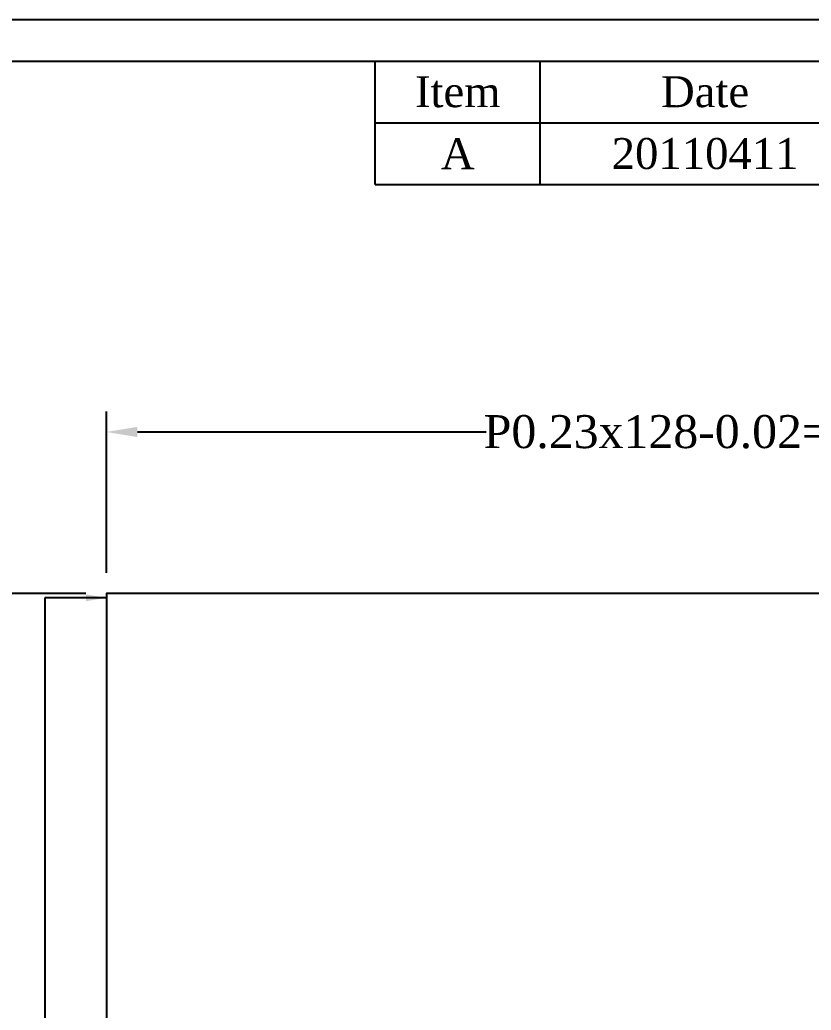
# Model space of a CAD drawing. Header units: millimetres. Extents: x -1 to 120, y 0 to 80.
# Drawn here: x 82.38 to 101.57, y 55.97 to 80 of the extents above; entities that cross this region are included whole.
import ezdxf

# ---------------------------------------------------------------- set-up
doc = ezdxf.new("R2010")
doc.units = ezdxf.units.MM
doc.header["$MEASUREMENT"] = 0
for name, color, linetype in [('Dimension', 7, 'Continuous'), ('Frame', 7, 'Continuous'), ('Index', 7, 'Continuous')]:
    doc.layers.add(name, color=color, linetype=linetype)
doc.styles.get("Standard").update_dxf_attribs({"font": 'TIMES.TTF'})
doc.dimstyles.get("Standard").update_dxf_attribs({"dimtxt": 0.8, "dimasz": 0.75, "dimexe": 0.5, "dimexo": 0.5, "dimgap": 0.1, "dimtad": 0, "dimdec": 3, "dimdsep": 46, "dimtxsty": 'Standard', "dimcen": 0.09, "dimadec": 0, "dimazin": 2, "dimtfac": 1, "dimtdec": 3, "dimtmove": 0, "dimatfit": 3, "dimfxl": 0, "dimtolj": 1, "dimarcsym": 0})

# ---------------------------------------------------------------- blocks, each defined once
blk = doc.blocks.new('*D30')
at = {"layer": 'Defpoints', "color": 0}
for p in [(84.48, 70), (84.48, 66.08), (113.9, 66.08)]:
    blk.add_point(p, dxfattribs=at)
at = {"layer": 'Dimension', "color": 0, "lineweight": -2}
for p, q in [((84.48, 66.58), (84.48, 70.5)), ((113.9, 66.58), (113.9, 70.5)), ((85.23, 70), (93.689, 70)), ((113.15, 70), (104.691, 70))]:
    blk.add_line(p, q, dxfattribs=at)
at = {"layer": 'Dimension', "color": 0}
for points in [[(85.23, 70.125), (85.23, 69.875), (84.48, 70)], [(113.15, 70.125), (113.15, 69.875), (113.9, 70)]]:
    blk.add_solid(points, dxfattribs=at)
at = {"layer": 'Dimension', "color": 0, "insert": (99.19, 70), "char_height": 0.8, "attachment_point": 5}
blk.add_mtext('\\A1;P0.23x128-0.02=29.42', dxfattribs=at)
blk = doc.blocks.new('*D31')
at = {"layer": 'Defpoints', "color": 0}
for p in [(84.48, 66.08), (79.98, 51.38), (84.48, 51.38)]:
    blk.add_point(p, dxfattribs=at)
at = {"layer": 'Dimension', "color": 0, "lineweight": -2}
for p, q in [((83.98, 66.08), (79.48, 66.08)), ((79.98, 65.33), (79.98, 63.639)), ((79.98, 52.13), (79.98, 53.821)), ((83.98, 51.38), (79.48, 51.38))]:
    blk.add_line(p, q, dxfattribs=at)
at = {"layer": 'Dimension', "color": 0}
for points in [[(79.855, 65.33), (80.105, 65.33), (79.98, 66.08)], [(79.855, 52.13), (80.105, 52.13), (79.98, 51.38)]]:
    blk.add_solid(points, dxfattribs=at)
at = {"layer": 'Dimension', "color": 0, "insert": (79.98, 58.73), "char_height": 0.8, "attachment_point": 5, "rotation": 90}
blk.add_mtext('\\A1;P0.23x64-0.02=14.7', dxfattribs=at)

msp = doc.modelspace()

# ---------------------------------------------------------------- linework, layer by layer
at = {"color": 5}
msp.add_lwpolyline([(84.48, 51.38), (113.9, 51.38), (113.9, 66.08), (84.48, 66.08)], close=True, dxfattribs=at)
at = {"layer": 'Frame'}
for p, q in [((91, 76), (91, 79)), ((95, 76), (95, 79)), ((91, 77.5), (119, 77.5)), ((91, 76), (119, 76))]:
    msp.add_line(p, q, dxfattribs=at)
for points in [[(120, 80), (0, 80), (0, 0), (120, 0)], [(119, 1), (1, 1), (1, 79), (119, 79)]]:
    msp.add_lwpolyline(points, close=True, dxfattribs=at)

# ---------------------------------------------------------------- texts
at = {"layer": 'Frame', "char_height": 0.75, "attachment_point": 5}
for s, insert in [('{\\fTimes New Roman|b0|i0|c0|p18;Item}', (93, 78.25)), ('{\\fTimes New Roman|b0|i0|c0|p18;Date}', (99, 78.25)), ('20110411', (99, 76.75)), ('A', (93, 76.75))]:
    msp.add_mtext(s, dxfattribs=dict(at, insert=insert))

# ---------------------------------------------------------------- dimensions: what is measured, and where the dimension line sits
at = {"layer": 'Dimension'}
dim = msp.add_linear_dim(base=(84.48, 70), p1=(113.9, 66.08), p2=(84.48, 66.08), text='P0.23x128-0.02=<>', dimstyle='Standard', override={"dimtxt": 0.8}, dxfattribs=at)
dim.commit()
dim.dimension.update_dxf_attribs({"geometry": '*D30', "text_midpoint": (99.19, 70)})
dim = msp.add_linear_dim(base=(79.98, 51.38), p1=(84.48, 66.08), p2=(84.48, 51.38), angle=90, text='P0.23x64-0.02=<>', dimstyle='Standard', override={"dimtxt": 0.8}, dxfattribs=at)
dim.commit()
dim.dimension.update_dxf_attribs({"geometry": '*D31', "text_midpoint": (79.98, 58.73)})

# ---------------------------------------------------------------- leaders
at = {"layer": 'Index', "color": 5}
msp.add_leader([(84.48, 65.975), (82.98, 65.975), (82.98, 44.0871)], dimstyle='Standard', override={"dimtxt": 0.5, "dimasz": 0.5, "dimexe": 0.5, "dimexo": 0.5, "dimgap": 0.1, "dimtih": 0, "dimdec": 3}, dxfattribs=at)

doc.saveas('drawing.dxf')
